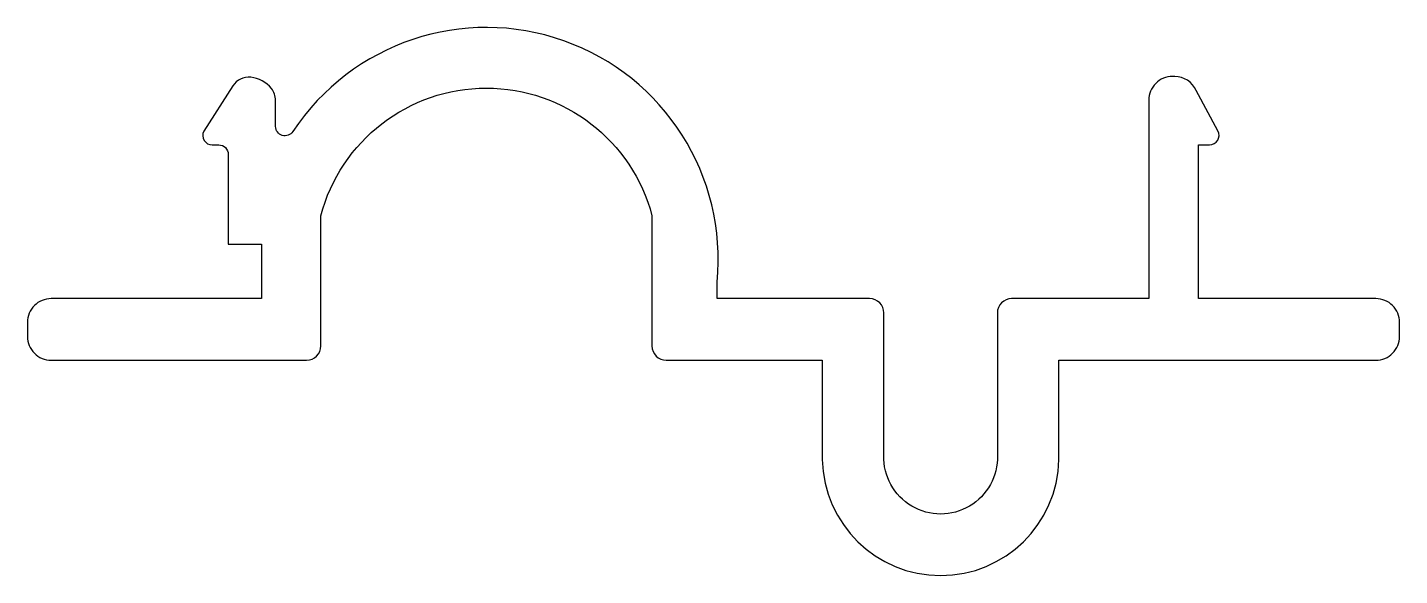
# Model space of a CAD drawing. Extents: x 249.5 to 278.5, y 259.6 to 271.2.
import ezdxf

# ---------------------------------------------------------------- set-up
doc = ezdxf.new("R2010")
doc.units = 0
doc.layers.add('ANA', color=220, linetype='CONTINUOUS')

msp = doc.modelspace()

# ---------------------------------------------------------------- linework, layer by layer
at = {"layer": 'ANA'}
msp.add_lwpolyline([(250.013, 265.448, 0.414214), (249.513, 264.948), (249.513, 264.648, 0.414214), (250.013, 264.148), (255.413, 264.148, 0.414214), (255.713, 264.448), (255.713, 267.197, -0.771429), (262.713, 267.197), (262.713, 264.448, 0.414214), (263.013, 264.148), (266.313, 264.148), (266.313, 262.047, 0.98), (271.313, 262.047), (271.313, 264.148), (278.013, 264.148, 0.414214), (278.513, 264.648), (278.513, 264.948, 0.414214), (278.013, 265.448), (274.263, 265.448), (274.263, 268.697), (274.497, 268.697, 0.566037), (274.674, 268.991), (274.217, 269.848, 0.294506), (273.761, 270.142), (273.713, 270.142, 0.414214), (273.213, 269.642), (273.213, 265.448), (270.313, 265.448, 0.414214), (270.013, 265.148), (270.013, 262.133, -1.029589), (267.613, 262.133), (267.613, 265.148, 0.414214), (267.313, 265.448), (264.089, 265.448), (264.089, 265.797, 0.782641), (255.124, 268.979, -0.743706), (254.757, 269.089), (254.757, 269.638, 0.169547), (254.671, 269.887, 0.203008), (254.231, 270.127, 0.2816), (253.855, 269.945), (253.239, 268.985, 0.555609), (253.419, 268.697), (253.557, 268.697, -0.414214), (253.757, 268.497), (253.757, 266.597), (254.462, 266.597), (254.462, 265.448)], format="xyb", close=True, dxfattribs=at)

doc.saveas('drawing.dxf')
